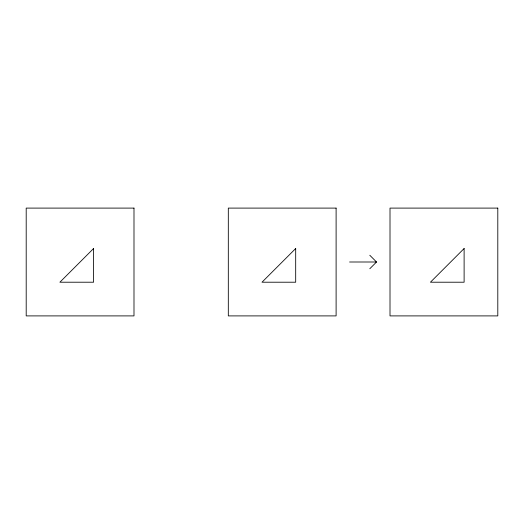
<?xml version="1.0" encoding="UTF-8"?>
<svg xmlns="http://www.w3.org/2000/svg" width="524" height="524" viewBox="0 0 524 524"><rect width="100%" height="100%" fill="white"/><g stroke="black" fill="none" stroke-linecap="round" stroke-linejoin="round"><path stroke-width="0.79" d="M369.793 268.74L376.533 262L369.793 255.26M349.58 262L376.533 262M93.573 248.527L59.887 282.213L93.573 282.213L93.573 248.527M295.687 248.527L262 282.213L295.687 282.213L295.687 248.527M464.113 248.527L430.427 282.213L464.113 282.213L464.113 248.527M133.993 208.1L26.2 208.1L26.2 315.9L133.993 315.9L133.993 208.1M336.107 208.1L228.313 208.1L228.313 315.9L336.107 315.9L336.107 208.1M497.8 208.1L390.007 208.1L390.007 315.9L497.8 315.9L497.8 208.1"/></g></svg>
